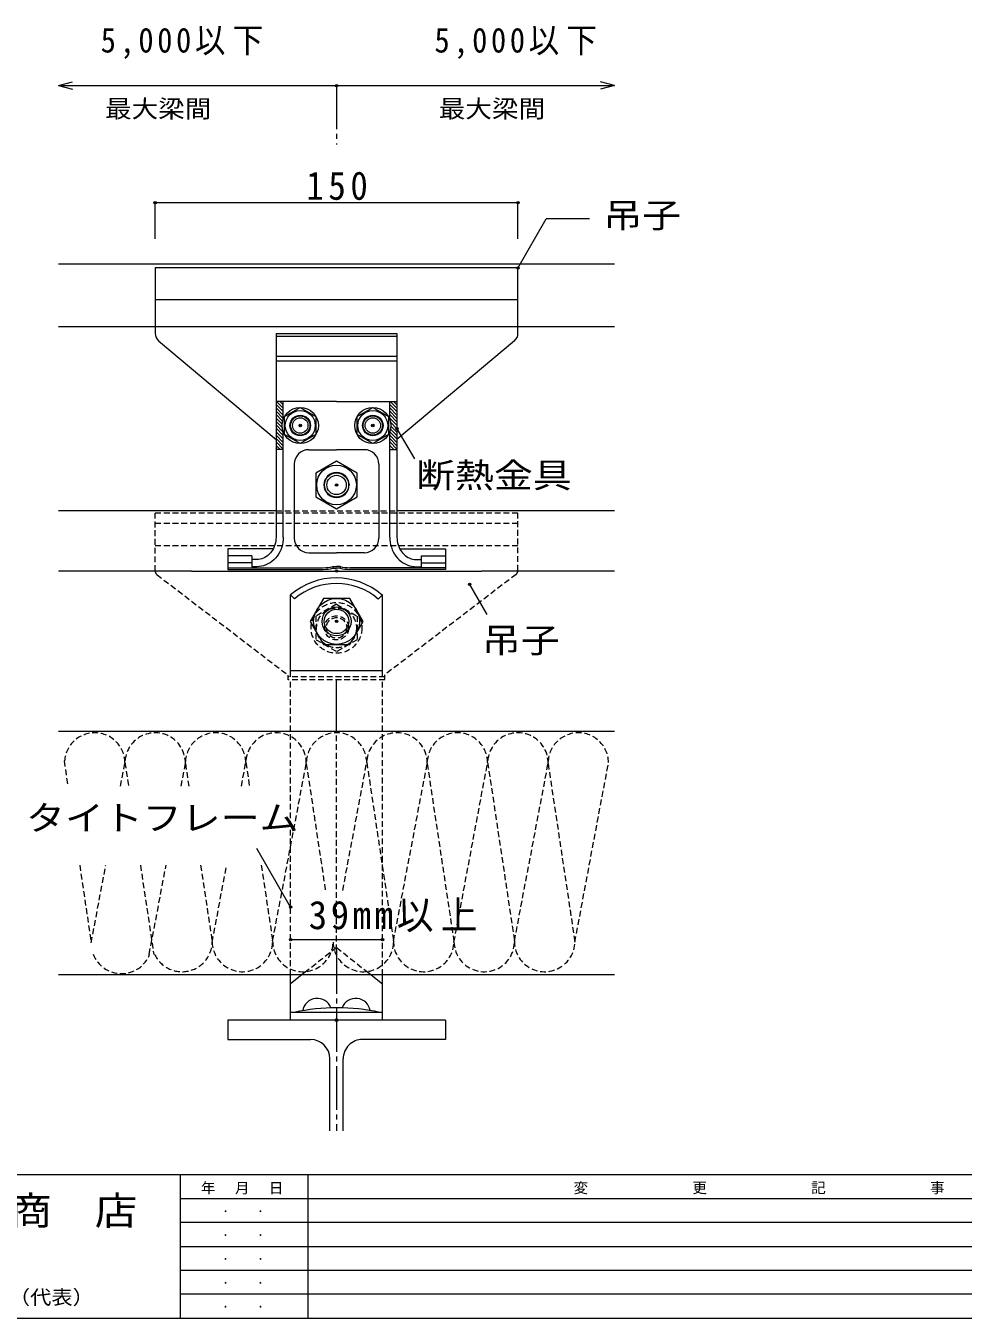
# Model space of a CAD drawing. Units: millimetres, scale not verified. Extents: x -1135 to 2170, y -967 to 2693.
# Drawn here: x -883 to -496, y -967 to -433 of the extents above; entities that cross this region are included whole.
import ezdxf
from ezdxf.enums import TextEntityAlignment as Align

# ---------------------------------------------------------------- set-up
doc = ezdxf.new("R2010")
doc.units = ezdxf.units.MM
doc.header["$LTSCALE"] = 2
doc.header["$PDMODE"] = 32
doc.header["$PDSIZE"] = 1
doc.linetypes.add('CHAIN2', pattern=[12, 9, -1, 1, -1])
doc.linetypes.add('DASHED1', pattern=[1.8, 1.2, -0.6])
doc.layers.add('0-1_01', color=3, linetype='Continuous', lineweight=18)
doc.styles.add('ＭＳ ゴシック', font='')
doc.styles.get('ＭＳ ゴシック').set_extended_font_data('MS Gothic')

msp = doc.modelspace()

# ---------------------------------------------------------------- linework, layer by layer
at = {"layer": '0-1_01', "color": 7}
for p, q in [((-869.645, -457.481), (-863.849, -455.928)), ((-869.645, -457.481), (-863.849, -459.034)), ((-639.645, -457.481), (-645.44, -455.928)), ((-639.645, -457.481), (-645.44, -459.034)), ((-829.645, -520.929), (-829.645, -505.929)), ((-829.645, -505.929), (-679.645, -505.929)), ((-679.645, -520.929), (-679.645, -505.929)), ((-679.717, -533.041), (-667.909, -512.591)), ((-650.032, -512.591), (-667.909, -512.591)), ((-639.645, -531.354), (-869.645, -531.354)), ((-679.645, -532.916), (-829.645, -532.916)), ((-829.645, -532.916), (-829.645, -560.021)), ((-679.645, -560.021), (-679.645, -532.916)), ((-679.645, -546.136), (-829.645, -546.136)), ((-639.645, -557.354), (-869.645, -557.354)), ((-828.216, -563.085), (-779.645, -603.841)), ((-681.074, -563.085), (-729.645, -603.841)), ((-729.645, -599.429), (-722.434, -611.917)), ((-773.646, -702.055), (-773.646, -668.158)), ((-773.645, -668.152), (-772.005, -669.792)), ((-735.642, -668.153), (-737.376, -669.886)), ((-735.643, -702.055), (-735.643, -668.069)), ((-699.645, -663.829), (-692.434, -676.317)), ((-735.643, -699.533), (-773.646, -699.533)), ((-754.645, -724.644), (-754.645, -703.255)), ((-639.645, -724.644), (-869.645, -724.644)), ((-773.646, -797.322), (-787.635, -773.094)), ((-773.646, -844.092), (-773.646, -825.344)), ((-767.563, -824.268), (-773.643, -829.069)), ((-741.724, -824.268), (-735.643, -829.069)), ((-735.643, -844.092), (-735.643, -825.344)), ((-735.643, -840.87), (-773.647, -840.87)), ((-735.643, -844.092), (-773.637, -844.092))]:
    msp.add_line(p, q, dxfattribs=at)
at = {"layer": '0-1_01', "color": 7, "linetype": 'CHAIN2'}
for p, q in [((-754.645, -457.481), (-754.645, -481.889)), ((-754.645, -815.143), (-754.645, -889.856))]:
    msp.add_line(p, q, dxfattribs=at)
at = {"layer": '0-1_01'}
for p, q in [((-779.645, -560.115), (-779.645, -588.115)), ((-779.645, -560.115), (-729.645, -560.115)), ((-779.645, -561.222), (-729.645, -561.222)), ((-729.645, -560.115), (-729.645, -588.115)), ((-779.645, -569.396), (-729.645, -569.396)), ((-779.645, -571.404), (-729.645, -571.404)), ((-776.645, -592.358), (-779.645, -589.358)), ((-776.645, -593.772), (-779.645, -590.772)), ((-776.645, -595.186), (-779.645, -592.186)), ((-776.645, -590.944), (-779.473, -588.115)), ((-776.645, -589.529), (-778.059, -588.115)), ((-754.645, -588.115), (-776.645, -588.115)), ((-776.645, -595.423), (-776.645, -588.115)), ((-754.645, -588.115), (-732.645, -588.115)), ((-732.645, -595.423), (-732.645, -588.115)), ((-729.645, -592.358), (-732.645, -589.358)), ((-729.645, -593.772), (-732.645, -590.772)), ((-729.645, -595.186), (-732.645, -592.186)), ((-729.645, -590.944), (-732.473, -588.115)), ((-729.645, -589.529), (-731.059, -588.115)), ((-776.927, -596.319), (-779.645, -593.6)), ((-777.123, -597.537), (-779.645, -595.015)), ((-777.095, -598.979), (-779.645, -596.429)), ((-776.645, -600.843), (-779.645, -597.843)), ((-729.645, -596.6), (-732.645, -593.6)), ((-729.645, -598.015), (-732.645, -595.015)), ((-729.645, -599.429), (-732.258, -596.815)), ((-729.645, -600.843), (-732.148, -598.34)), ((-776.645, -602.257), (-779.645, -599.257)), ((-776.645, -603.671), (-779.645, -600.671)), ((-776.645, -605.086), (-779.645, -602.086)), ((-776.645, -606.5), (-779.645, -603.5)), ((-776.645, -644.305), (-776.645, -600.808)), ((-732.645, -644.305), (-732.645, -600.808)), ((-729.645, -605.086), (-732.645, -602.086)), ((-729.645, -606.5), (-732.645, -603.5)), ((-729.645, -603.671), (-732.608, -600.709)), ((-729.645, -602.257), (-732.295, -599.607)), ((-776.645, -607.914), (-779.645, -604.914)), ((-778, -607.973), (-779.645, -606.328)), ((-779.414, -607.973), (-779.645, -607.743)), ((-779.645, -607.973), (-779.645, -644.305)), ((-776.645, -607.973), (-779.645, -607.973)), ((-766.145, -608.115), (-754.645, -608.115)), ((-743.145, -608.115), (-754.645, -608.115)), ((-729.645, -607.914), (-732.645, -604.914)), ((-731, -607.973), (-732.645, -606.328)), ((-732.415, -607.973), (-732.645, -607.743)), ((-732.645, -607.973), (-729.645, -607.973)), ((-729.645, -607.973), (-729.645, -644.305)), ((-772.145, -614.115), (-772.145, -644.733)), ((-737.145, -614.115), (-737.145, -644.733)), ((-759.895, -622.299), (-759.895, -622.715)), ((-749.395, -622.299), (-749.395, -622.715)), ((-779.645, -633.43), (-869.645, -633.43)), ((-639.645, -633.43), (-729.645, -633.43)), ((-799.645, -649.095), (-799.645, -657.636)), ((-780.808, -649.095), (-799.645, -649.095)), ((-789.645, -651.988), (-799.645, -651.988)), ((-789.645, -651.988), (-789.645, -656.546)), ((-766.145, -650.733), (-754.645, -650.733)), ((-743.145, -650.733), (-754.645, -650.733)), ((-728.482, -649.095), (-709.645, -649.095)), ((-719.645, -651.988), (-719.645, -656.546)), ((-719.645, -651.988), (-709.645, -651.988)), ((-789.645, -654.979), (-799.645, -654.979)), ((-799.645, -656.943), (-760.145, -656.943)), ((-787.645, -653.555), (-789.645, -653.555)), ((-787.645, -656.546), (-789.645, -656.546)), ((-756.145, -656.443), (-754.645, -656.443)), ((-753.145, -656.443), (-754.645, -656.443)), ((-709.645, -656.943), (-749.145, -656.943)), ((-721.645, -653.555), (-719.645, -653.555)), ((-721.645, -656.546), (-719.645, -656.546)), ((-719.645, -654.979), (-709.645, -654.979)), ((-814.645, -658.329), (-869.645, -658.329)), ((-814.645, -658.329), (-694.645, -658.329)), ((-799.645, -657.636), (-760.145, -657.636)), ((-639.645, -658.329), (-694.645, -658.329)), ((-760.093, -669.652), (-765.578, -679.153)), ((-749.123, -669.652), (-760.093, -669.652)), ((-743.638, -679.153), (-749.123, -669.652)), ((-765.578, -679.153), (-760.093, -688.653)), ((-749.123, -688.653), (-743.638, -679.153)), ((-760.093, -688.653), (-749.123, -688.653)), ((-639.645, -825.344), (-869.645, -825.344)), ((-799.645, -852.091), (-765.395, -852.091)), ((-757.395, -889.856), (-757.395, -860.092)), ((-751.895, -889.856), (-751.895, -860.092))]:
    msp.add_line(p, q, dxfattribs=at)
at = {"layer": '0-1_01', "color": 4, "linetype": 'DASHED1', "lineweight": 9}
for p, q in [((-829.645, -658.246), (-829.645, -634.337)), ((-679.631, -638.607), (-829.645, -638.607)), ((-679.631, -647.947), (-829.645, -647.947)), ((-828.861, -659.834), (-774.647, -701.383)), ((-680.416, -659.706), (-734.643, -701.215)), ((-774.647, -703.255), (-774.647, -701.383)), ((-734.644, -702.055), (-774.647, -702.055)), ((-734.647, -703.255), (-774.647, -703.255)), ((-734.643, -703.246), (-734.643, -701.215)), ((-867.295, -736.821), (-865.722, -747.371)), ((-843.975, -747.371), (-842.127, -737.482)), ((-842.127, -737.483), (-840.643, -747.371)), ((-752.06, -790.42), (-742.147, -737.483)), ((-818.914, -747.371), (-817.132, -737.983)), ((-817.133, -737.983), (-815.724, -747.371)), ((-781.059, -811.304), (-767.142, -737.983)), ((-767.142, -737.983), (-759.273, -790.42)), ((-835.744, -780.021), (-830.206, -816.917)), ((-832.098, -816.831), (-825.111, -780.021)), ((-785.754, -780.021), (-781.059, -811.304))]:
    msp.add_line(p, q, dxfattribs=at)
at = {"layer": '0-1_01', "linetype": 'DASHED1'}
msp.add_line((-779.645, -633.43), (-729.645, -633.43), dxfattribs=at)
at = {"layer": '0-1_01', "color": 7, "linetype": 'DASHED1'}
for p, q in [((-773.646, -825.344), (-773.646, -703.255)), ((-735.643, -825.344), (-735.643, -703.255)), ((-754.645, -815.138), (-754.645, -724.644)), ((-754.645, -814.067), (-767.563, -824.268)), ((-754.645, -814.067), (-741.724, -824.268))]:
    msp.add_line(p, q, dxfattribs=at)
at = {"layer": '0-1_01', "color": 4, "lineweight": 9}
msp.add_line((-773.646, -810.768), (-735.643, -810.768), dxfattribs=at)
at = {"layer": '0-1_01', "color": 2}
for p, q in [((442.646, -908.106), (-1134.243, -908.106)), ((-819.24, -908.106), (-819.24, -967.366)), ((-766.577, -908.106), (-766.577, -967.366)), ((-382.105, -917.983), (-819.24, -917.983)), ((-382.105, -927.859), (-819.24, -927.859)), ((-819.24, -937.736), (442.646, -937.736)), ((-382.105, -947.612), (-819.24, -947.612)), ((-382.105, -957.489), (-819.24, -957.489)), ((-1134.243, -967.366), (442.646, -967.366))]:
    msp.add_line(p, q, dxfattribs=at)
at = {"layer": '0-1_01', "color": 7}
msp.add_lwpolyline([(-869.645, -457.481), (-754.645, -457.481), (-639.645, -457.481)], dxfattribs=at)
at = {"layer": '0-1_01'}
for points in [[(-776.645, -588.115), (-779.645, -588.115), (-779.645, -607.973)], [(-732.645, -588.115), (-729.645, -588.115), (-729.645, -607.973)], [(-779.645, -644.305), (-779.675, -645.111), (-779.766, -645.911), (-779.917, -646.699), (-780.127, -647.468), (-780.394, -648.214), (-780.717, -648.93), (-781.092, -649.611), (-781.516, -650.251), (-781.988, -650.846), (-782.503, -651.391), (-783.056, -651.882), (-783.645, -652.316), (-784.264, -652.689), (-784.909, -652.997), (-785.574, -653.24), (-786.256, -653.415), (-786.948, -653.52), (-787.645, -653.555)], [(-776.645, -644.305), (-776.687, -645.372), (-776.812, -646.43), (-777.02, -647.473), (-777.309, -648.492), (-777.676, -649.478), (-778.119, -650.425), (-778.634, -651.326), (-779.218, -652.173), (-779.867, -652.961), (-780.574, -653.682), (-781.336, -654.332), (-782.145, -654.906), (-782.996, -655.399), (-783.883, -655.808), (-784.798, -656.129), (-785.735, -656.36), (-786.686, -656.5), (-787.645, -656.546)], [(-732.645, -644.305), (-732.603, -645.372), (-732.478, -646.43), (-732.27, -647.473), (-731.982, -648.492), (-731.614, -649.478), (-731.171, -650.425), (-730.656, -651.326), (-730.071, -652.173), (-729.423, -652.961), (-728.716, -653.682), (-727.954, -654.332), (-727.145, -654.906), (-726.294, -655.399), (-725.407, -655.808), (-724.492, -656.129), (-723.555, -656.36), (-722.604, -656.5), (-721.645, -656.546)], [(-729.645, -644.305), (-729.615, -645.111), (-729.523, -645.911), (-729.372, -646.699), (-729.163, -647.468), (-728.895, -648.214), (-728.573, -648.93), (-728.198, -649.611), (-727.773, -650.251), (-727.302, -650.846), (-726.787, -651.391), (-726.233, -651.882), (-725.645, -652.316), (-725.026, -652.689), (-724.381, -652.997), (-723.716, -653.24), (-723.034, -653.415), (-722.342, -653.52), (-721.645, -653.555)], [(-709.645, -649.095), (-709.645, -657.636), (-749.145, -657.636)], [(-756.145, -656.443), (-756.145, -657.136), (-754.645, -657.136)], [(-753.145, -656.443), (-753.145, -657.136), (-754.645, -657.136)], [(-709.645, -844.092), (-799.645, -844.091), (-799.645, -852.091)], [(-709.645, -844.092), (-709.645, -852.092), (-743.895, -852.091)]]:
    msp.add_lwpolyline(points, dxfattribs=at)
for points in [[(-769.645, -590.61), (-763.145, -594.362), (-763.145, -601.868), (-769.645, -605.621), (-776.145, -601.868), (-776.145, -594.362)], [(-739.645, -590.61), (-733.145, -594.362), (-733.145, -601.868), (-739.645, -605.621), (-746.145, -601.868), (-746.145, -594.362)], [(-754.645, -612.9), (-763.145, -617.808), (-763.145, -627.623), (-754.645, -632.53), (-746.145, -627.623), (-746.145, -617.808)]]:
    msp.add_lwpolyline(points, close=True, dxfattribs=at)
at = {"layer": '0-1_01', "color": 4, "linetype": 'DASHED1', "lineweight": 9}
for points in [[(-679.631, -658.118), (-679.631, -634.337), (-829.645, -634.337)], [(-793.989, -747.371), (-792.137, -737.483), (-790.653, -747.371)], [(-742.147, -737.483), (-731.069, -811.304), (-717.152, -737.983), (-706.074, -811.804), (-692.157, -737.483), (-681.079, -811.304), (-667.162, -737.983), (-656.084, -811.804), (-642.167, -737.483)], [(-860.854, -780.021), (-856.07, -812.11), (-850.075, -780.021)], [(-810.824, -780.021), (-806.054, -811.803), (-800.102, -780.021)]]:
    msp.add_lwpolyline(points, dxfattribs=at)
at = {"layer": '0-1_01', "linetype": 'DASHED1'}
for points in [[(-754.645, -672.013), (-763.145, -676.921), (-763.145, -686.736)], [(-754.645, -672.013), (-746.145, -676.921), (-746.145, -686.736)], [(-746.145, -686.736), (-754.645, -691.644), (-763.145, -686.736)]]:
    msp.add_lwpolyline(points, dxfattribs=at)
at = {"layer": '0-1_01'}
for centre, radius in [((-769.645, -598.115), 7.5), ((-769.645, -598.115), 6.2), ((-739.645, -598.115), 7.5), ((-739.645, -598.115), 6.2), ((-769.645, -598.115), 4.25), ((-769.645, -598.115), 4), ((-769.645, -598.115), 3.2), ((-739.645, -598.115), 4.25), ((-739.645, -598.115), 4), ((-739.645, -598.115), 3.2), ((-754.645, -622.715), 8.2), ((-754.645, -622.715), 5), ((-754.645, -622.715), 4), ((-754.608, -679.153), 9.5), ((-754.608, -679.153), 6), ((-754.645, -679.153), 5.053)]:
    msp.add_circle(centre, radius, dxfattribs=at)
at = {"layer": '0-1_01', "linetype": 'DASHED1'}
for radius in [10.5, 8.25, 5, 4.25]:
    msp.add_circle((-754.645, -681.828), radius, dxfattribs=at)
at = {"layer": '0-1_01', "color": 7}
for centre, radius, start, end in [((-825.645, -560.021), 4, 180, 230), ((-683.645, -560.021), 4, 310.00002, 0.00002), ((-754.738, -690.179), 29.003, 49.03766, 130.6792), ((-754.738, -690.179), 26.702, 49.41882, 130.27278), ((-754.481, -924.008), 85.008, 77.96231, 102.03769), ((-762.664, -841.065), 6.001, 20.18071, 171.76782), ((-746.659, -841.086), 6.001, 9.07779, 159.63078)]:
    msp.add_arc(centre, radius, start, end, dxfattribs=at)
at = {"layer": '0-1_01'}
for centre, radius, start, end in [((-766.145, -614.115), 6, 90.00002, 180), ((-743.145, -614.115), 6, 0.00002, 90.00002), ((-754.645, -622.766), 5.25, 0.00002, 179.99998), ((-754.645, -622.664), 5.25, 180.00002, 0.00002), ((-766.145, -644.733), 6, 180, 270), ((-743.145, -644.733), 6, 270.00002, 0.00002), ((-760.613, -636.948), 20, 271.34103, 282.90901), ((-760.613, -637.641), 20, 271.34103, 282.90901), ((-748.677, -636.948), 20, 257.091, 268.65898), ((-748.677, -637.641), 20, 257.091, 268.65898), ((-765.395, -860.092), 8, 359.99974, 89.99974), ((-743.895, -860.091), 8, 89.99974, 179.99974)]:
    msp.add_arc(centre, radius, start, end, dxfattribs=at)
at = {"layer": '0-1_01', "color": 4, "linetype": 'DASHED1', "lineweight": 9}
for centre, radius, start, end in [((-827.645, -658.246), 2, 180, 232.53369), ((-681.631, -658.118), 2, 307.43423, 0), ((-854.625, -737.733), 12.5, 1.14574, 175.72368), ((-829.63, -737.733), 12.5, 358.8542, 178.85422), ((-804.635, -737.733), 12.5, 1.14574, 181.14574), ((-779.64, -737.733), 12.5, 358.8542, 178.85422), ((-754.645, -737.733), 12.5, 1.14574, 181.14574), ((-729.65, -737.733), 12.5, 358.8542, 178.85422), ((-704.655, -737.733), 12.5, 1.14574, 181.14574), ((-679.66, -737.733), 12.5, 358.8542, 178.85422), ((-654.665, -737.733), 12.5, 1.14574, 181.14574), ((-818.552, -811.554), 12.5, 205.1514, 358.85422), ((-793.557, -811.554), 12.5, 181.14572, 1.14574), ((-768.561, -811.554), 12.5, 178.8542, 358.85422), ((-743.566, -811.554), 12.5, 181.14572, 1.14574), ((-718.572, -811.554), 12.5, 178.8542, 358.85422), ((-693.577, -811.554), 12.5, 181.14572, 1.14574), ((-668.581, -811.554), 12.5, 178.8542, 358.85422), ((-843.573, -812.36), 12.5, 201.13159, 338.86836)]:
    msp.add_arc(centre, radius, start, end, dxfattribs=at)
at = {"layer": '0-1_01'}
for p in [(-754.645, -457.481), (-829.645, -505.929), (-679.645, -505.929), (-679.645, -532.916), (-729.645, -599.429), (-754.645, -658.329), (-699.645, -663.829), (-754.645, -679.153), (-773.646, -797.322), (-773.646, -810.768), (-735.643, -810.768)]:
    msp.add_point(p, dxfattribs=at)
at = {"layer": '0-1_01', "color": 7}
for p in [(-769.645, -598.115), (-739.645, -598.115), (-754.645, -622.715), (-754.645, -658.329), (-754.645, -844.092)]:
    msp.add_point(p, dxfattribs=at)

# ---------------------------------------------------------------- texts
at = {"layer": '0-1_01', "color": 2, "style": 'ＭＳ ゴシック'}
for s, height, width, p in [('最大梁間', 7.331, 1.1, (-850.384, -472.938)), ('最大梁間', 7.331, 1.1, (-712.385, -472.938)), ('吊子', 10.26, 1.15, (-644.295, -519.347)), ('断熱金具', 10.26, 1.15, (-721.753, -626.903)), ('吊子', 10.26, 1.15, (-694.527, -695.132)), ('タイトフレーム', 10.26, 1.15, (-883.047, -768.635)), ('小\u3000池\u3000弥\u3000太\u3000郎\u3000商\u3000店', 11.73, 1.1, (-1065.854, -932.236))]:
    msp.add_text(s, height=height, dxfattribs=dict(at, width=width)).set_placement(p, align=Align.BOTTOM_LEFT)
at = {"layer": '0-1_01', "style": 'ＭＳ ゴシック', "width": 1.1}
msp.add_text('電話（０５４）２６３－２２８０（代表）', height=5.865, dxfattribs=at).set_placement((-1022.144, -963.43), align=Align.BOTTOM_LEFT)
at = {"layer": '0-1_01', "color": 2, "attachment_point": 7, "style": 'ＭＳ ゴシック'}
for s, insert, char_height in [('\\T1.24;\\W0.9;5,000以下', (-852.145, -446.481), 10.26), ('\\T1.24;\\W0.9;5,000以下', (-714.145, -446.481), 10.26), ('\\T1.27;\\W0.9;150', (-767.145, -504.929), 11.73), ('\\T1.2;\\W0.95;39mm以上', (-766.146, -807.768), 11.73)]:
    msp.add_mtext(s, dxfattribs=dict(at, insert=insert, char_height=char_height))
at = {"layer": '0-1_01', "color": 7, "char_height": 4.399, "attachment_point": 7, "style": 'ＭＳ ゴシック'}
for s, insert in [('\\T1.17;年\u3000月\u3000日', (-810.694, -916.211)), ('\\T1.17;変\u3000\u3000\u3000\u3000\u3000\u3000更\u3000\u3000\u3000\u3000\u3000\u3000記\u3000\u3000\u3000\u3000\u3000\u3000事', (-656.644, -916.146)), ('\\T1.27;\\W0.95;.\\~\u3000.\u3000\\~', (-801.972, -923.53)), ('\\T1.27;\\W0.95;.\\~\u3000.\u3000\\~', (-801.972, -933.406)), ('\\T1.27;\\W0.95;.\\~\u3000.\u3000\\~', (-801.972, -943.282)), ('\\T1.27;\\W0.95;.\\~\u3000.\u3000\\~', (-801.972, -953.16)), ('\\T1.27;\\W0.95;.\\~\u3000.\u3000\\~', (-801.972, -963.037))]:
    msp.add_mtext(s, dxfattribs=dict(at, insert=insert))

doc.saveas('drawing.dxf')
